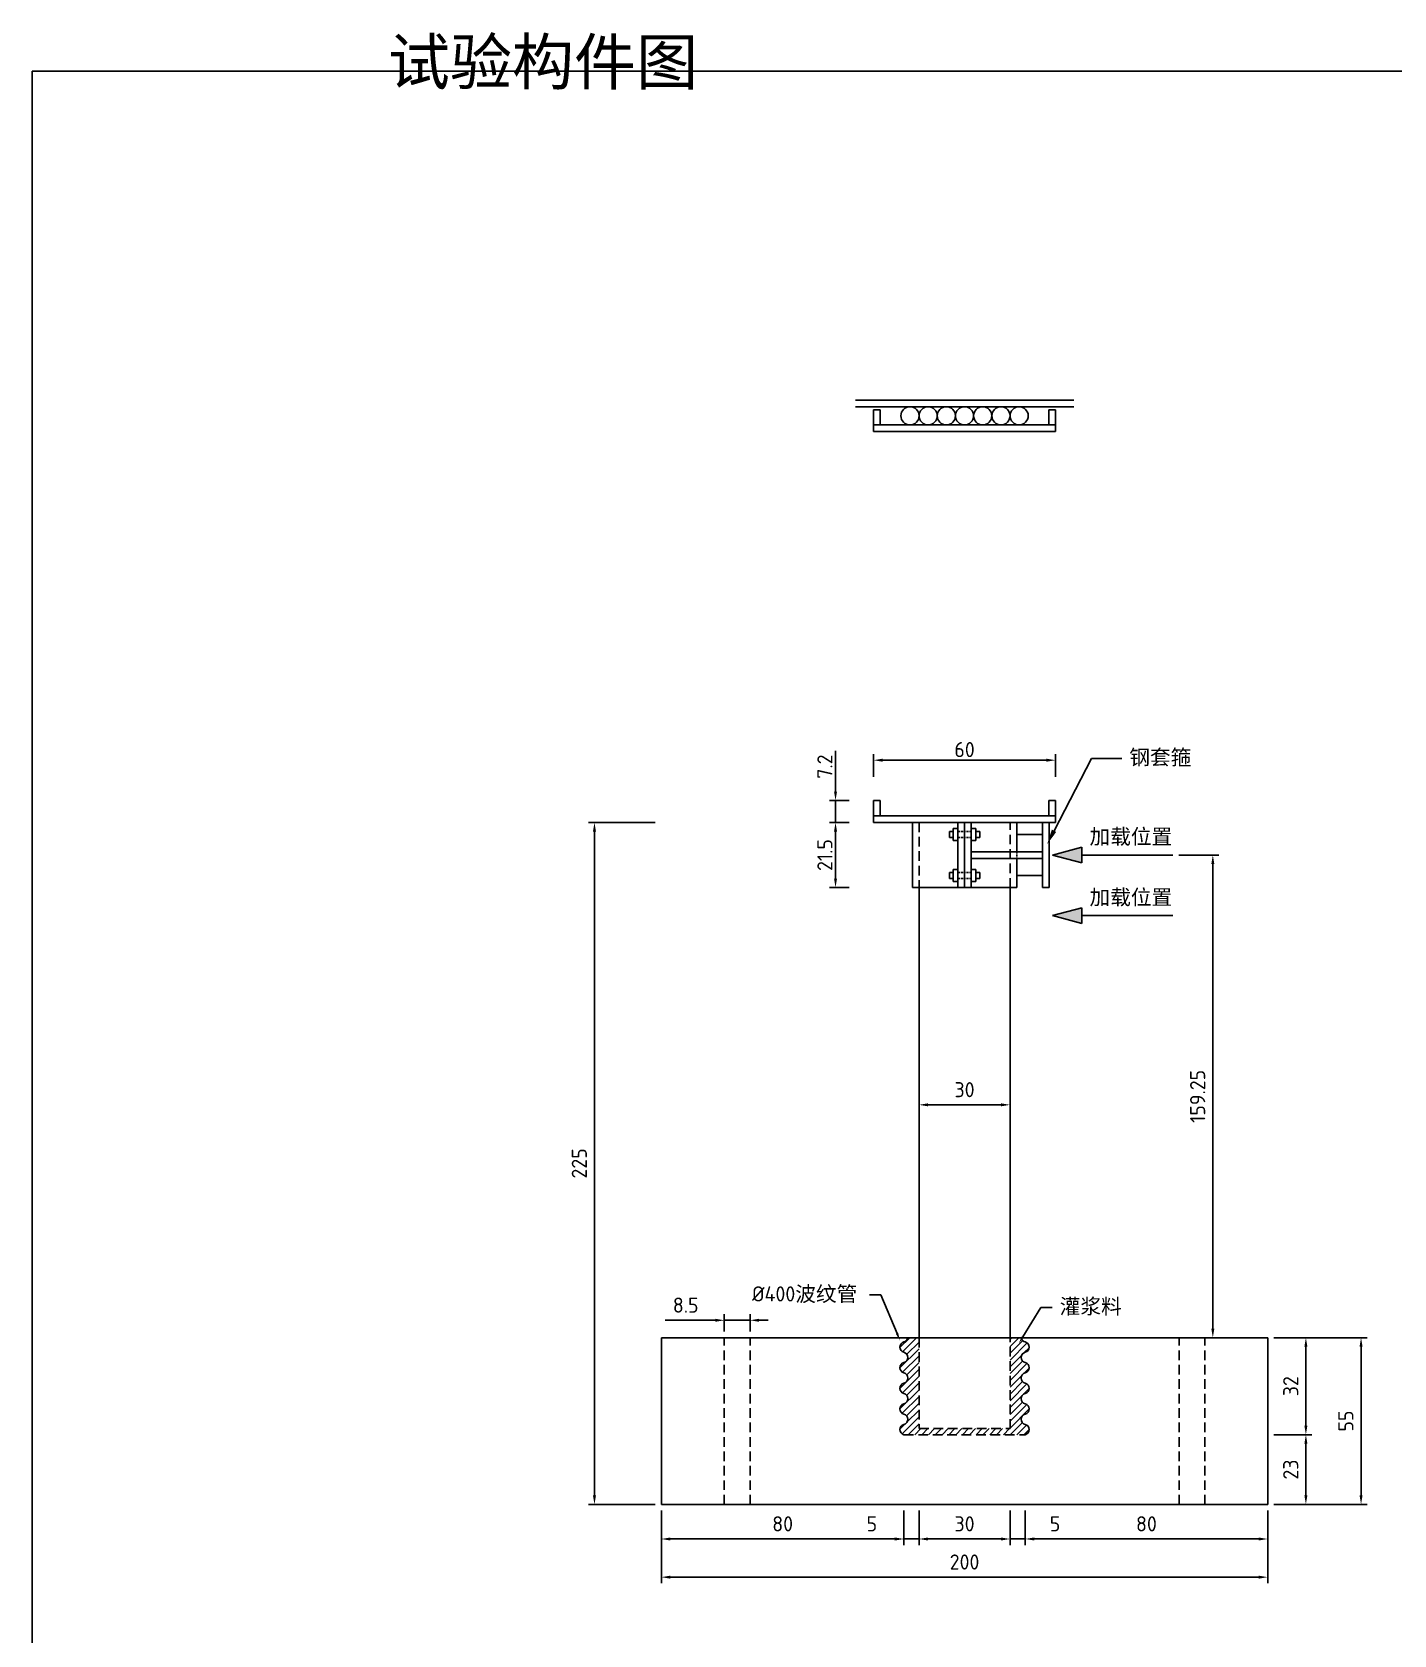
# Model space of a CAD drawing. Header units: millimetres. Extents: x 2537 to 35994, y -14212 to 3650.
# Drawn here: x 11258 to 15751, y -7140 to -1851 of the extents above; entities that cross this region are included whole.
import ezdxf
from ezdxf import colors
from ezdxf.entities.mleader import LeaderData, LeaderLine
from ezdxf.math import Vec2, Vec3

# ---------------------------------------------------------------- set-up
doc = ezdxf.new("R2010")
doc.units = ezdxf.units.MM
doc.linetypes.add('HIDDEN', pattern=[9.525, 6.35, -3.175])
doc.styles.get("Standard").update_dxf_attribs({"font": 'tssdeng.shx'})
doc.dimstyles.new('ISO-25', dxfattribs={"dimtxt": 50, "dimasz": 30, "dimexe": 20, "dimexo": 20, "dimgap": 10, "dimtad": 1, "dimlfac": 0.1, "dimdsep": 46, "dimtxsty": 'Standard', "dimcen": 30, "dimadec": 0, "dimazin": 0, "dimtfac": 1, "dimtmove": 0, "dimatfit": 3, "dimfxl": 0, "dimarcsym": 0})

# ---------------------------------------------------------------- blocks, each defined once
blk = doc.blocks.new('*D101')
at = {"color": 0, "lineweight": -2, "transparency": 16777216}
for p, q in [((15354.2, -6159), (15662.2, -6159)), ((15642.2, -6189), (15642.2, -6679)), ((15354.2, -6709), (15662.2, -6709))]:
    blk.add_line(p, q, dxfattribs=at)
at = {"color": 0, "transparency": 16777216}
for points in [[(15637.2, -6189), (15647.2, -6189), (15642.2, -6159)], [(15637.2, -6679), (15647.2, -6679), (15642.2, -6709)]]:
    blk.add_solid(points, dxfattribs=at)
at = {"layer": 'Defpoints', "color": 0, "transparency": 16777216}
for p in [(15334.2, -6159), (15334.2, -6709), (15642.2, -6709)]:
    blk.add_point(p, dxfattribs=at)
at = {"color": 0, "transparency": 16777216, "insert": (15592.2, -6434), "char_height": 50, "attachment_point": 5, "rotation": 90}
blk.add_mtext('55', dxfattribs=at)
blk = doc.blocks.new('*D102')
at = {"color": 0, "lineweight": -2, "transparency": 16777216}
for p, q in [((15354.2, -6479), (15480.2, -6479)), ((15460.2, -6509), (15460.2, -6679)), ((15354.2, -6709), (15480.2, -6709))]:
    blk.add_line(p, q, dxfattribs=at)
at = {"color": 0, "transparency": 16777216}
for points in [[(15455.2, -6509), (15465.2, -6509), (15460.2, -6479)], [(15455.2, -6679), (15465.2, -6679), (15460.2, -6709)]]:
    blk.add_solid(points, dxfattribs=at)
at = {"layer": 'Defpoints', "color": 0, "transparency": 16777216}
for p in [(15334.2, -6479), (15334.2, -6709), (15460.2, -6709)]:
    blk.add_point(p, dxfattribs=at)
at = {"color": 0, "transparency": 16777216, "insert": (15410.2, -6594), "char_height": 50, "attachment_point": 5, "rotation": 90}
blk.add_mtext('23', dxfattribs=at)
blk = doc.blocks.new('*D103')
at = {"color": 0, "lineweight": -2, "transparency": 16777216}
for p, q in [((13334.2, -6729), (13334.2, -6843.1)), ((14134.2, -6729), (14134.2, -6843.1)), ((13364.2, -6823.1), (14104.2, -6823.1))]:
    blk.add_line(p, q, dxfattribs=at)
at = {"color": 0, "transparency": 16777216}
for points in [[(13364.2, -6818.1), (13364.2, -6828.1), (13334.2, -6823.1)], [(14104.2, -6818.1), (14104.2, -6828.1), (14134.2, -6823.1)]]:
    blk.add_solid(points, dxfattribs=at)
at = {"layer": 'Defpoints', "color": 0, "transparency": 16777216}
for p in [(13334.2, -6709), (14134.2, -6709), (14134.2, -6823.1)]:
    blk.add_point(p, dxfattribs=at)
at = {"color": 0, "transparency": 16777216, "insert": (13734.2, -6773.1), "char_height": 50, "attachment_point": 5}
blk.add_mtext('80', dxfattribs=at)
blk = doc.blocks.new('*D104')
at = {"color": 0, "lineweight": -2, "transparency": 16777216}
for p, q in [((14134.2, -6729), (14134.2, -6843.1)), ((14184.2, -6729), (14184.2, -6843.1)), ((14104.2, -6823.1), (13990, -6823.1)), ((14184.2, -6823.1), (14134.2, -6823.1)), ((14214.2, -6823.1), (14244.2, -6823.1))]:
    blk.add_line(p, q, dxfattribs=at)
at = {"color": 0, "transparency": 16777216}
for points in [[(14104.2, -6818.1), (14104.2, -6828.1), (14134.2, -6823.1)], [(14214.2, -6818.1), (14214.2, -6828.1), (14184.2, -6823.1)]]:
    blk.add_solid(points, dxfattribs=at)
at = {"layer": 'Defpoints', "color": 0, "transparency": 16777216}
for p in [(14134.2, -6709), (14184.2, -6709), (14184.2, -6823.1)]:
    blk.add_point(p, dxfattribs=at)
at = {"color": 0, "transparency": 16777216, "insert": (14028.5, -6773.1), "char_height": 50, "attachment_point": 5}
blk.add_mtext('5', dxfattribs=at)
blk = doc.blocks.new('*D105')
at = {"color": 0, "lineweight": -2, "transparency": 16777216}
for p, q in [((14184.2, -6729), (14184.2, -6843.1)), ((14484.2, -6729), (14484.2, -6843.1)), ((14214.2, -6823.1), (14454.2, -6823.1))]:
    blk.add_line(p, q, dxfattribs=at)
at = {"color": 0, "transparency": 16777216}
for points in [[(14214.2, -6818.1), (14214.2, -6828.1), (14184.2, -6823.1)], [(14454.2, -6818.1), (14454.2, -6828.1), (14484.2, -6823.1)]]:
    blk.add_solid(points, dxfattribs=at)
at = {"layer": 'Defpoints', "color": 0, "transparency": 16777216}
for p in [(14184.2, -6709), (14484.2, -6709), (14484.2, -6823.1)]:
    blk.add_point(p, dxfattribs=at)
at = {"color": 0, "transparency": 16777216, "insert": (14334.2, -6773.1), "char_height": 50, "attachment_point": 5}
blk.add_mtext('30', dxfattribs=at)
blk = doc.blocks.new('*D106')
at = {"color": 0, "lineweight": -2, "transparency": 16777216}
for p, q in [((14484.2, -6729), (14484.2, -6843.1)), ((14534.2, -6729), (14534.2, -6843.1)), ((14454.2, -6823.1), (14424.2, -6823.1)), ((14484.2, -6823.1), (14534.2, -6823.1)), ((14564.2, -6823.1), (14671.1, -6823.1))]:
    blk.add_line(p, q, dxfattribs=at)
at = {"color": 0, "transparency": 16777216}
for points in [[(14454.2, -6818.1), (14454.2, -6828.1), (14484.2, -6823.1)], [(14564.2, -6818.1), (14564.2, -6828.1), (14534.2, -6823.1)]]:
    blk.add_solid(points, dxfattribs=at)
at = {"layer": 'Defpoints', "color": 0, "transparency": 16777216}
for p in [(14484.2, -6709), (14534.2, -6709), (14534.2, -6823.1)]:
    blk.add_point(p, dxfattribs=at)
at = {"color": 0, "transparency": 16777216, "insert": (14632.7, -6773.1), "char_height": 50, "attachment_point": 5}
blk.add_mtext('5', dxfattribs=at)
blk = doc.blocks.new('*D107')
at = {"color": 0, "lineweight": -2, "transparency": 16777216}
for p, q in [((14534.2, -6729), (14534.2, -6843.1)), ((15334.2, -6729), (15334.2, -6843.1)), ((14564.2, -6823.1), (15304.2, -6823.1))]:
    blk.add_line(p, q, dxfattribs=at)
at = {"color": 0, "transparency": 16777216}
for points in [[(14564.2, -6818.1), (14564.2, -6828.1), (14534.2, -6823.1)], [(15304.2, -6818.1), (15304.2, -6828.1), (15334.2, -6823.1)]]:
    blk.add_solid(points, dxfattribs=at)
at = {"layer": 'Defpoints', "color": 0, "transparency": 16777216}
for p in [(14534.2, -6709), (15334.2, -6709), (15334.2, -6823.1)]:
    blk.add_point(p, dxfattribs=at)
at = {"color": 0, "transparency": 16777216, "insert": (14934.2, -6773.1), "char_height": 50, "attachment_point": 5}
blk.add_mtext('80', dxfattribs=at)
blk = doc.blocks.new('*D108')
at = {"color": 0, "lineweight": -2, "transparency": 16777216}
for p, q in [((13334.2, -6729), (13334.2, -6969)), ((15334.2, -6729), (15334.2, -6969)), ((13364.2, -6949), (15304.2, -6949))]:
    blk.add_line(p, q, dxfattribs=at)
at = {"color": 0, "transparency": 16777216}
for points in [[(13364.2, -6944), (13364.2, -6954), (13334.2, -6949)], [(15304.2, -6944), (15304.2, -6954), (15334.2, -6949)]]:
    blk.add_solid(points, dxfattribs=at)
at = {"layer": 'Defpoints', "color": 0, "transparency": 16777216}
for p in [(13334.2, -6709), (15334.2, -6709), (15334.2, -6949)]:
    blk.add_point(p, dxfattribs=at)
at = {"color": 0, "transparency": 16777216, "insert": (14334.2, -6899), "char_height": 50, "attachment_point": 5}
blk.add_mtext('200', dxfattribs=at)
blk = doc.blocks.new('*D109')
at = {"color": 0, "lineweight": -2, "transparency": 16777216}
for p, q in [((13541.7, -6139), (13541.7, -6081.5)), ((13626.7, -6139), (13626.7, -6081.5)), ((13511.7, -6101.5), (13347.1, -6101.5)), ((13626.7, -6101.5), (13541.7, -6101.5)), ((13656.7, -6101.5), (13686.7, -6101.5))]:
    blk.add_line(p, q, dxfattribs=at)
at = {"color": 0, "transparency": 16777216}
for points in [[(13511.7, -6096.5), (13511.7, -6106.5), (13541.7, -6101.5)], [(13656.7, -6096.5), (13656.7, -6106.5), (13626.7, -6101.5)]]:
    blk.add_solid(points, dxfattribs=at)
at = {"layer": 'Defpoints', "color": 0, "transparency": 16777216}
for p in [(13626.7, -6101.5), (13541.7, -6159), (13626.7, -6159)]:
    blk.add_point(p, dxfattribs=at)
at = {"color": 0, "transparency": 16777216, "insert": (13414.4, -6051.5), "char_height": 50, "attachment_point": 5}
blk.add_mtext('8.5', dxfattribs=at)
blk = doc.blocks.new('*D100')
at = {"color": 0, "lineweight": -2, "transparency": 16777216}
for p, q in [((14184.2, -5498.4), (14184.2, -5370.7)), ((14214.2, -5390.7), (14454.2, -5390.7)), ((14484.2, -5498.4), (14484.2, -5370.7))]:
    blk.add_line(p, q, dxfattribs=at)
at = {"color": 0, "transparency": 16777216}
for points in [[(14214.2, -5385.7), (14214.2, -5395.7), (14184.2, -5390.7)], [(14454.2, -5385.7), (14454.2, -5395.7), (14484.2, -5390.7)]]:
    blk.add_solid(points, dxfattribs=at)
at = {"layer": 'Defpoints', "color": 0, "transparency": 16777216}
for p in [(14484.2, -5390.7), (14184.2, -5518.4), (14484.2, -5518.4)]:
    blk.add_point(p, dxfattribs=at)
at = {"color": 0, "transparency": 16777216, "insert": (14334.2, -5340.7), "char_height": 50, "attachment_point": 5}
blk.add_mtext('30', dxfattribs=at)
blk = doc.blocks.new('*D110')
at = {"color": 0, "lineweight": -2, "transparency": 16777216}
for p, q in [((15354.2, -6159), (15480.2, -6159)), ((15460.2, -6449), (15460.2, -6189)), ((15354.2, -6479), (15480.2, -6479))]:
    blk.add_line(p, q, dxfattribs=at)
at = {"color": 0, "transparency": 16777216}
for points in [[(15455.2, -6189), (15465.2, -6189), (15460.2, -6159)], [(15455.2, -6449), (15465.2, -6449), (15460.2, -6479)]]:
    blk.add_solid(points, dxfattribs=at)
at = {"layer": 'Defpoints', "color": 0, "transparency": 16777216}
for p in [(15334.2, -6159), (15460.2, -6159), (15334.2, -6479)]:
    blk.add_point(p, dxfattribs=at)
at = {"color": 0, "transparency": 16777216, "insert": (15410.2, -6319), "char_height": 50, "attachment_point": 5, "rotation": 90}
blk.add_mtext('32', dxfattribs=at)
blk = doc.blocks.new('*D111')
at = {"color": 0, "lineweight": -2, "transparency": 16777216}
for p, q in [((13314.2, -4459), (13093.4, -4459)), ((13113.4, -6679), (13113.4, -4489)), ((13314.2, -6709), (13093.4, -6709))]:
    blk.add_line(p, q, dxfattribs=at)
at = {"color": 0, "transparency": 16777216}
for points in [[(13108.4, -4489), (13118.4, -4489), (13113.4, -4459)], [(13108.4, -6679), (13118.4, -6679), (13113.4, -6709)]]:
    blk.add_solid(points, dxfattribs=at)
at = {"layer": 'Defpoints', "color": 0, "transparency": 16777216}
for p in [(13113.4, -4459), (13334.2, -4459), (13334.2, -6709)]:
    blk.add_point(p, dxfattribs=at)
at = {"color": 0, "transparency": 16777216, "insert": (13063.4, -5584), "char_height": 50, "attachment_point": 5, "rotation": 90}
blk.add_mtext('225', dxfattribs=at)
blk = doc.blocks.new('*D112')
at = {"color": 0, "lineweight": -2, "transparency": 16777216}
for p, q in [((15041.5, -4566.5), (15173.2, -4566.5)), ((15153.2, -4596.5), (15153.2, -6129)), ((15041.5, -6159), (15173.2, -6159))]:
    blk.add_line(p, q, dxfattribs=at)
at = {"color": 0, "transparency": 16777216}
for points in [[(15148.2, -4596.5), (15158.2, -4596.5), (15153.2, -4566.5)], [(15148.2, -6129), (15158.2, -6129), (15153.2, -6159)]]:
    blk.add_solid(points, dxfattribs=at)
at = {"layer": 'Defpoints', "color": 0, "transparency": 16777216}
for p in [(15021.5, -4566.5), (15021.5, -6159), (15153.2, -6159)]:
    blk.add_point(p, dxfattribs=at)
at = {"color": 0, "transparency": 16777216, "insert": (15103.2, -5362.8), "char_height": 50, "attachment_point": 5, "rotation": 90}
blk.add_mtext('159.25', dxfattribs=at)
blk = doc.blocks.new('*D113')
at = {"color": 0, "lineweight": -2, "transparency": 16777216}
for p, q in [((13953.9, -4459), (13888.6, -4459)), ((13908.6, -4644), (13908.6, -4489)), ((13953.9, -4674), (13888.6, -4674))]:
    blk.add_line(p, q, dxfattribs=at)
at = {"color": 0, "transparency": 16777216}
for points in [[(13903.6, -4489), (13913.6, -4489), (13908.6, -4459)], [(13903.6, -4644), (13913.6, -4644), (13908.6, -4674)]]:
    blk.add_solid(points, dxfattribs=at)
at = {"layer": 'Defpoints', "color": 0, "transparency": 16777216}
for p in [(13908.6, -4459), (13973.9, -4459), (13973.9, -4674)]:
    blk.add_point(p, dxfattribs=at)
at = {"color": 0, "transparency": 16777216, "insert": (13873.6, -4566.5), "char_height": 50, "attachment_point": 5, "rotation": 90}
blk.add_mtext('21.5', dxfattribs=at)
blk = doc.blocks.new('*D114')
at = {"color": 0, "lineweight": -2, "transparency": 16777216}
for p, q in [((13908.6, -4357), (13908.6, -4222.4)), ((13953.9, -4387), (13888.6, -4387)), ((13908.6, -4459), (13908.6, -4387)), ((13953.9, -4459), (13888.6, -4459)), ((13908.6, -4489), (13908.6, -4519))]:
    blk.add_line(p, q, dxfattribs=at)
at = {"color": 0, "transparency": 16777216}
for points in [[(13903.6, -4357), (13913.6, -4357), (13908.6, -4387)], [(13903.6, -4489), (13913.6, -4489), (13908.6, -4459)]]:
    blk.add_solid(points, dxfattribs=at)
at = {"layer": 'Defpoints', "color": 0, "transparency": 16777216}
for p in [(13908.6, -4387), (13973.9, -4387), (13973.9, -4459)]:
    blk.add_point(p, dxfattribs=at)
at = {"color": 0, "transparency": 16777216, "insert": (13873.6, -4274.7), "char_height": 50, "attachment_point": 5, "rotation": 90}
blk.add_mtext('7.2', dxfattribs=at)
blk = doc.blocks.new('*D115')
at = {"color": 0, "lineweight": -2, "transparency": 16777216}
for p, q in [((14034.2, -4308.1), (14034.2, -4233.6)), ((14064.2, -4253.6), (14604.2, -4253.6)), ((14634.2, -4308.1), (14634.2, -4233.6))]:
    blk.add_line(p, q, dxfattribs=at)
at = {"color": 0, "transparency": 16777216}
for points in [[(14064.2, -4248.6), (14064.2, -4258.6), (14034.2, -4253.6)], [(14604.2, -4248.6), (14604.2, -4258.6), (14634.2, -4253.6)]]:
    blk.add_solid(points, dxfattribs=at)
at = {"layer": 'Defpoints', "color": 0, "transparency": 16777216}
for p in [(14634.2, -4253.6), (14034.2, -4328.1), (14634.2, -4328.1)]:
    blk.add_point(p, dxfattribs=at)
at = {"color": 0, "transparency": 16777216, "insert": (14334.2, -4218.6), "char_height": 50, "attachment_point": 5}
blk.add_mtext('60', dxfattribs=at)

msp = doc.modelspace()

# ---------------------------------------------------------------- hatches: boundary and pattern name
h = msp.add_hatch(color=256)
h.dxf.hatch_style = 1
h.paths.add_polyline_path([(14721.487, -4592.418), (14721.487, -4540.654), (14624.894, -4566.536)])
h = msp.add_hatch(color=256)
h.dxf.hatch_style = 1
h.paths.add_polyline_path([(14721.487, -4792.418), (14721.487, -4740.654), (14624.894, -4766.536)])
h = msp.add_hatch()
h.set_pattern_fill('ANSI31', color=256, scale=5)
h.set_pattern_definition([(45, (0, 50), (-11.22532, 11.22532), [])])
h.paths.add_polyline_path([(14184.19, -6159.036), (14146.932, -6159.036, -0.29149766), (14134.19, -6173.036, 0.76470588), (14134.19, -6207.036, -0.76470588), (14134.19, -6241.036, 0.76470588), (14134.19, -6275.036, -0.76470588), (14134.19, -6309.036, 0.76470588), (14134.19, -6343.036, -0.76470588), (14134.19, -6377.036, 0.76470588), (14134.19, -6411.036, -0.76470588), (14134.19, -6445.036, 0.76470588), (14134.19, -6479.036), (14534.19, -6479.036, 0.76470588), (14534.19, -6445.036, -0.76470588), (14534.19, -6411.036, 0.76470588), (14534.19, -6377.036, -0.76470588), (14534.19, -6343.036, 0.76470588), (14534.19, -6309.036, -0.76470588), (14534.19, -6275.036, 0.76470588), (14534.19, -6241.036, -0.76470588), (14534.19, -6207.036, 0.76470588), (14534.19, -6173.036, -0.29149766), (14521.447, -6159.036), (14484.19, -6159.036), (14484.19, -6459.036), (14184.19, -6459.036)])

# ---------------------------------------------------------------- linework, layer by layer
at = {"ltscale": 5}
for p, q in [((14694.19, -3065.324), (13974.19, -3065.324)), ((14634.19, -3147.324), (14034.19, -3147.324)), ((14634.19, -4437.036), (14034.19, -4437.036))]:
    msp.add_line(p, q, dxfattribs=at)
for p, q in [((14694.19, -3087.324), (13974.19, -3087.324)), ((14034.19, -3097.324), (14034.19, -3169.324)), ((14034.19, -3097.324), (14056.19, -3097.324)), ((14056.19, -3097.324), (14056.19, -3147.324)), ((14634.19, -3097.324), (14612.19, -3097.324)), ((14612.19, -3097.324), (14612.19, -3147.324)), ((14634.19, -3169.324), (14634.19, -3097.324)), ((14634.19, -3169.324), (14034.19, -3169.324)), ((14334.19, -3169.324), (14312.19, -3169.324)), ((14334.19, -3169.324), (14356.19, -3169.324)), ((14034.19, -4387.036), (14034.19, -4459.036)), ((14034.19, -4387.036), (14056.19, -4387.036)), ((14056.19, -4387.036), (14056.19, -4437.036)), ((14634.19, -4387.036), (14612.19, -4387.036)), ((14612.19, -4387.036), (14612.19, -4437.036)), ((14634.19, -4459.036), (14634.19, -4387.036)), ((14634.19, -4459.036), (14034.19, -4459.036)), ((14162.19, -4459.036), (14162.19, -4674.036)), ((14506.19, -4459.036), (14162.19, -4459.036)), ((14284.19, -4509.036), (14284.19, -4489.036)), ((14284.19, -4489.036), (14297.19, -4489.036)), ((14297.19, -4519.036), (14297.19, -4479.036)), ((14297.19, -4479.036), (14312.19, -4479.036)), ((14312.19, -4459.036), (14312.19, -4674.036)), ((14334.19, -4674.036), (14334.19, -4459.036)), ((14356.19, -4459.036), (14356.19, -4674.036)), ((14371.19, -4479.036), (14356.19, -4479.036)), ((14371.19, -4519.036), (14371.19, -4479.036)), ((14384.19, -4489.036), (14371.19, -4489.036)), ((14384.19, -4509.036), (14384.19, -4489.036)), ((14506.19, -4459.036), (14506.19, -4555.536)), ((14591.19, -4459.036), (14591.19, -4674.036)), ((14613.19, -4459.036), (14613.19, -4674.036)), ((14297.19, -4509.036), (14284.19, -4509.036)), ((14312.19, -4519.036), (14297.19, -4519.036)), ((14356.19, -4519.036), (14371.19, -4519.036)), ((14371.19, -4509.036), (14384.19, -4509.036)), ((14591.19, -4499.036), (14506.19, -4499.036)), ((14624.894, -4566.536), (14721.487, -4540.654)), ((14721.487, -4540.654), (14721.487, -4592.418)), ((14591.19, -4555.536), (14356.19, -4555.536)), ((14591.19, -4577.536), (14356.19, -4577.536)), ((14506.19, -4577.536), (14506.19, -4674.036)), ((14624.894, -4566.536), (14721.487, -4592.418)), ((14721.487, -4566.536), (15021.487, -4566.536)), ((14297.19, -4624.036), (14284.19, -4624.036)), ((14284.19, -4624.036), (14284.19, -4644.036)), ((14284.19, -4644.036), (14297.19, -4644.036)), ((14312.19, -4614.036), (14297.19, -4614.036)), ((14297.19, -4614.036), (14297.19, -4654.036)), ((14356.19, -4614.036), (14371.19, -4614.036)), ((14371.19, -4614.036), (14371.19, -4654.036)), ((14371.19, -4624.036), (14384.19, -4624.036)), ((14384.19, -4644.036), (14371.19, -4644.036)), ((14384.19, -4624.036), (14384.19, -4644.036)), ((14591.19, -4634.036), (14506.19, -4634.036)), ((14162.19, -4674.036), (14184.19, -4674.036)), ((14184.19, -4674.036), (14184.19, -6159.036)), ((14184.19, -4674.036), (14484.19, -4674.036)), ((14297.19, -4654.036), (14312.19, -4654.036)), ((14312.19, -4674.036), (14334.19, -4674.036)), ((14356.19, -4674.036), (14334.19, -4674.036)), ((14371.19, -4654.036), (14356.19, -4654.036)), ((14484.19, -6159.036), (14484.19, -4674.036)), ((14506.19, -4674.036), (14484.19, -4674.036)), ((14613.19, -4674.036), (14591.19, -4674.036)), ((14624.894, -4766.536), (14721.487, -4740.654)), ((14721.487, -4740.654), (14721.487, -4792.418)), ((14624.894, -4766.536), (14721.487, -4792.418)), ((14721.487, -4766.536), (15021.487, -4766.536)), ((13334.19, -6159.036), (15334.19, -6159.036)), ((13334.19, -6159.036), (13334.19, -6709.036)), ((15334.19, -6709.036), (15334.19, -6159.036)), ((13334.19, -6709.036), (15334.19, -6709.036))]:
    msp.add_line(p, q)
at = {"linetype": 'HIDDEN', "ltscale": 5}
for p, q in [((14184.19, -4459.036), (14184.19, -4674.036)), ((14484.19, -4674.036), (14484.19, -4459.036)), ((13541.69, -6709.036), (13541.69, -6159.036)), ((13626.69, -6709.036), (13626.69, -6159.036)), ((14184.19, -6159.036), (14184.19, -6459.036)), ((14484.19, -6459.036), (14484.19, -6159.036)), ((15041.69, -6709.036), (15041.69, -6159.036)), ((15126.69, -6709.036), (15126.69, -6159.036)), ((14134.19, -6479.036), (14534.19, -6479.036)), ((14184.19, -6459.036), (14484.19, -6459.036))]:
    msp.add_line(p, q, dxfattribs=at)
at = {"linetype": 'HIDDEN'}
for p, q in [((14312.19, -4489.036), (14356.19, -4489.036)), ((14312.19, -4509.036), (14356.19, -4509.036)), ((14506.19, -4555.536), (14506.19, -4577.536)), ((14312.19, -4624.036), (14356.19, -4624.036)), ((14312.19, -4644.036), (14356.19, -4644.036))]:
    msp.add_line(p, q, dxfattribs=at)
msp.add_lwpolyline([(11258.192, -1980.464), (35993.698, -1980.464), (35993.698, -14212.343), (11258.192, -14212.343)], close=True)
for centre in [(14154.19, -3117.324), (14214.19, -3117.324), (14274.19, -3117.324), (14334.19, -3117.324), (14394.19, -3117.324), (14454.19, -3117.324), (14514.19, -3117.324)]:
    msp.add_circle(centre, 30)
for centre, start, end in [((14138.805, -6190.036), 105.189287, 254.810713), ((14129.574, -6156.036), 285.189287, 350.194408), ((14538.805, -6156.036), 189.805592, 254.810713), ((14529.574, -6190.036), 285.189287, 74.810713), ((14129.574, -6224.036), 285.189287, 74.810713), ((14538.805, -6224.036), 105.189287, 254.810713), ((14138.805, -6258.036), 105.189287, 254.810713), ((14129.574, -6292.036), 285.189287, 74.810713), ((14538.805, -6292.036), 105.189287, 254.810713), ((14529.574, -6258.036), 285.189287, 74.810713), ((14138.805, -6326.036), 105.189287, 254.810713), ((14129.574, -6360.036), 285.189287, 74.810713), ((14538.805, -6360.036), 105.189287, 254.810713), ((14529.574, -6326.036), 285.189287, 74.810713), ((14138.805, -6394.036), 105.189287, 254.810713), ((14529.574, -6394.036), 285.189287, 74.810713), ((14138.805, -6462.036), 105.189287, 254.810713), ((14129.574, -6428.036), 285.189287, 74.810713), ((14538.805, -6428.036), 105.189287, 254.810713), ((14529.574, -6462.036), 285.189287, 74.810713)]:
    msp.add_arc(centre, 17.615, start, end)

# ---------------------------------------------------------------- texts
at = {"attachment_point": 1}
for s, width, insert, char_height in [('{\\fSimSun|b0|i0|c134|p2;试验构件图}', 1161.55419, (12432.131, -1874.549), 150), ('{\\fSimSun|b0|i0|c134|p2;加载位置}', 355.83542, (14746.407, -4480.627), 50), ('{\\fSimSun|b0|i0|c134|p2;加载位置}', 355.83542, (14746.407, -4680.627), 50)]:
    msp.add_mtext_dynamic_manual_height_columns(s, width=width, gutter_width=12.5, heights=[0], dxfattribs=dict(at, insert=insert, char_height=char_height))

# ---------------------------------------------------------------- dimensions: what is measured, and where the dimension line sits
for base, p1, p2, picture, middle in [((13908.556, -4387.036), (13973.907, -4459.036), (13973.907, -4387.036), '*D114', (13873.556, -4274.728)), ((13908.556, -4459.036), (13973.907, -4674.036), (13973.907, -4459.036), '*D113', (13873.556, -4566.536))]:
    dim = msp.add_linear_dim(base=base, p1=p1, p2=p2, angle=90, dimstyle='ISO-25')
    dim.commit()
    dim.dimension.update_dxf_attribs({"geometry": picture, "text_midpoint": middle})
dim = msp.add_linear_dim(base=(14634.19, -4253.586), p1=(14034.19, -4328.08), p2=(14634.19, -4328.08), dimstyle='ISO-25')
dim.commit()
dim.dimension.update_dxf_attribs({"geometry": '*D115', "text_midpoint": (14334.19, -4218.586)})
for base, p1, p2, picture, middle in [((13113.448, -4459.036), (13334.19, -6709.036), (13334.19, -4459.036), '*D111', (13063.448, -5584.036)), ((15153.22, -6159.036), (15021.487, -4566.536), (15021.487, -6159.036), '*D112', (15103.22, -5362.786)), ((15642.159, -6709.036), (15334.19, -6159.036), (15334.19, -6709.036), '*D101', (15592.159, -6434.036)), ((15460.195, -6159.036), (15334.19, -6479.036), (15334.19, -6159.036), '*D110', (15410.195, -6319.036)), ((15460.195, -6709.036), (15334.19, -6479.036), (15334.19, -6709.036), '*D102', (15410.195, -6594.036))]:
    dim = msp.add_linear_dim(base=base, p1=p1, p2=p2, angle=90, dimstyle='ISO-25', override={"dimgap": 25})
    dim.commit()
    dim.dimension.update_dxf_attribs({"geometry": picture, "text_midpoint": middle})
for base, p1, p2, picture, middle in [((14484.19, -5390.705), (14184.19, -5518.443), (14484.19, -5518.443), '*D100', (14334.19, -5340.705)), ((14134.19, -6823.143), (13334.19, -6709.036), (14134.19, -6709.036), '*D103', (13734.19, -6773.143)), ((15334.19, -6948.999), (13334.19, -6709.036), (15334.19, -6709.036), '*D108', (14334.19, -6898.999)), ((14484.19, -6823.143), (14184.19, -6709.036), (14484.19, -6709.036), '*D105', (14334.19, -6773.143)), ((14534.19, -6823.143), (14484.19, -6709.036), (14534.19, -6709.036), '*D106', (14632.651, -6773.143)), ((15334.19, -6823.143), (14534.19, -6709.036), (15334.19, -6709.036), '*D107', (14934.19, -6773.143))]:
    dim = msp.add_linear_dim(base=base, p1=p1, p2=p2, dimstyle='ISO-25', override={"dimgap": 25})
    dim.commit()
    dim.dimension.update_dxf_attribs({"geometry": picture, "text_midpoint": middle})
for base, p1, p2, picture, middle in [((13626.69, -6101.457), (13541.69, -6159.036), (13626.69, -6159.036), '*D109', (13414.382, -6101.457)), ((14184.19, -6823.143), (14134.19, -6709.036), (14184.19, -6709.036), '*D104', (14028.463, -6823.143))]:
    dim = msp.add_linear_dim(base=base, p1=p1, p2=p2, dimstyle='ISO-25', override={"dimgap": 25})
    dim.commit()
    dim.dimension.update_dxf_attribs({"geometry": picture, "text_midpoint": middle, "dimtype": 160})

# ---------------------------------------------------------------- leaders
ml = msp.add_multileader_mtext('Standard')
ml.set_content('{\\fSimSun|b0|i0|c134|p2;钢套箍}', color=256)
ml.set_leader_properties()
ml.build(insert=Vec2(0, 0))
ml.multileader.update_dxf_attribs({"dogleg_length": 100, "arrow_head_size": 50})
ctx = ml.context
ctx.base_point, ctx.char_height, ctx.arrow_head_size, ctx.landing_gap_size, ctx.plane_origin = Vec3(14852.771, -4247.497), 50, 50, 25, Vec3(14171.842, -4469.409)
notes = []
notes.append((ctx, [(1, (1, 1, 0), (14752.771, -4247.497), (1, 0), 100, [(0, [(14606.538, -4530.836)], 0, [])])]))
ctx.mtext.insert, ctx.mtext.flow_direction = Vec3(14877.771, -4218.865), 5
ml = msp.add_multileader_mtext('Standard')
ml.set_content('%%c400{\\fSimSun|b0|i0|c134|p2;波纹管}', color=256)
ml.set_leader_properties()
ml.build(insert=Vec2(0, 0))
ml.multileader.update_dxf_attribs({"dogleg_length": 36.849, "arrow_head_size": 25})
ctx = ml.context
ctx.base_point, ctx.char_height, ctx.arrow_head_size, ctx.landing_gap_size, ctx.plane_origin = Vec3(13608.29, -6018.083), 50, 25, 25, Vec3(14121.19, -6168.007)
notes.append((ctx, [(0, (1, 1, 0), (14057.677, -6018.083), (-1, 0), 36.849, [(0, [(14121.19, -6168.007)], 0, [])])]))
ctx.mtext.insert, ctx.mtext.flow_direction = Vec3(13633.29, -5989.451), 5
ml = msp.add_multileader_mtext('Standard')
ml.set_content('{\\fSimSun|b0|i0|c134|p2;灌浆料}', color=256)
ml.set_leader_properties()
ml.build(insert=Vec2(0, 0))
ml.multileader.update_dxf_attribs({"arrow_head_size": 25})
ctx = ml.context
ctx.base_point, ctx.char_height, ctx.arrow_head_size, ctx.landing_gap_size, ctx.plane_origin = Vec3(14623.088, -6059.089), 50, 25, 25, Vec3(14513.365, -6177.495)
notes.append((ctx, [(0, (1, 1, 0), (14586.239, -6059.089), (1, 0), 36.849, [(0, [(14513.365, -6177.495)], 0, [])])]))
ctx.mtext.insert, ctx.mtext.flow_direction = Vec3(14648.088, -6030.457), 5
for ctx, leaders in notes:
    for number, flags, end, landing, length, lines in leaders:
        leader = LeaderData()
        leader.index, (leader.has_last_leader_line, leader.has_dogleg_vector, leader.attachment_direction) = number, flags
        leader.last_leader_point, leader.dogleg_vector, leader.dogleg_length = Vec3(end), Vec3(landing), length
        for number, points, colour, breaks in lines:
            line = LeaderLine()
            line.index, line.vertices, line.color, line.breaks = number, Vec3.list(points), colors.encode_raw_color(colour), breaks
            leader.lines.append(line)
        ctx.leaders.append(leader)

doc.saveas('drawing.dxf')
